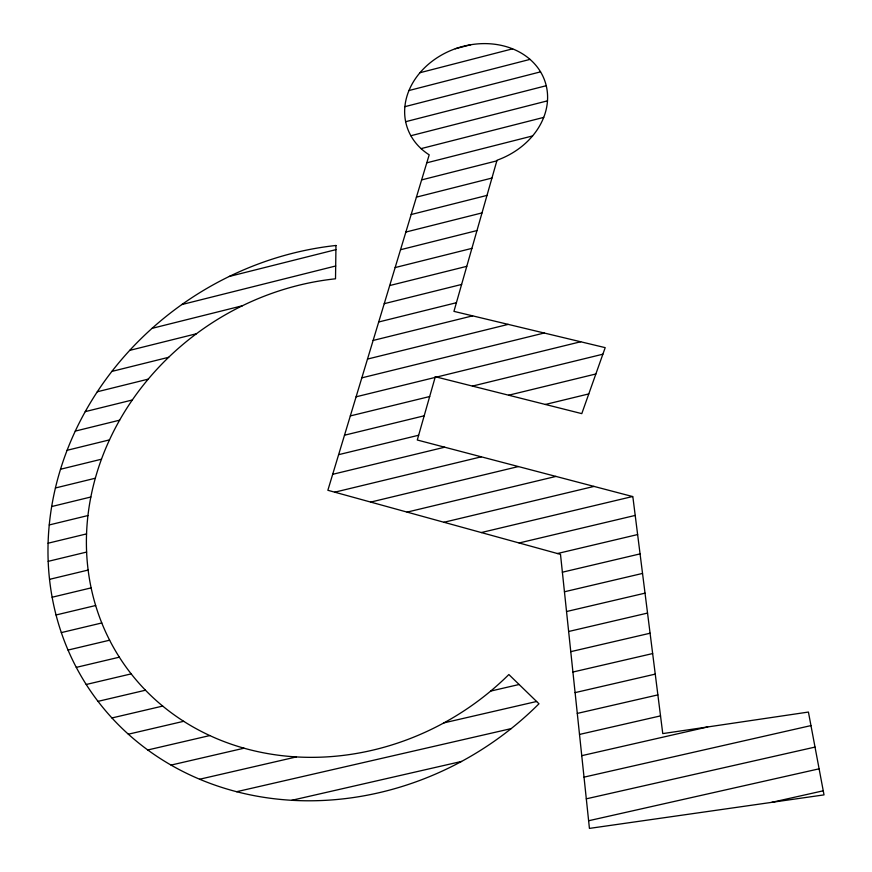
<?xml version="1.0" encoding="UTF-8"?>
<svg xmlns="http://www.w3.org/2000/svg" width="872" height="872" viewBox="0 0 872 872"><rect width="100%" height="100%" fill="white"/><g stroke="black" fill="none" stroke-linecap="round" stroke-linejoin="round"><path stroke-width="1.31" d="M455.304 48.745L470.869 44.712M419.977 72.714L512.605 48.832M408.979 90.525L530.034 59.383M404.891 106.667L540.553 71.853M405.654 121.699L546.232 85.718M410.865 135.727L547.474 100.847M421.089 148.621L543.714 117.393M426.79 162.813L532.563 135.945M421.623 179.905L496.844 160.851M416.413 197.148L491.939 178.052M411.17 214.523L487.001 195.404M229.249 276.457L335.916 249.643M405.872 232.05L482.009 212.91M181.812 304.568L335.687 265.993M400.531 249.73L476.973 230.568M152.055 328.352L242.416 305.756M395.147 267.562L471.905 248.367M129.699 350.381L196.473 333.736M389.708 285.547L466.782 266.331M111.889 371.407L168.678 357.291M384.225 303.685L461.615 284.446M97.304 391.768L148.262 379.135M378.699 321.986L456.416 302.715M85.249 411.628L132.337 399.986M373.129 340.451L472.613 315.849M75.275 431.106L119.649 420.173M367.504 359.068L508.191 324.384M67.1 450.301L109.501 439.88M361.826 377.849L544.215 333.017M60.528 469.245L101.49 459.206M356.103 396.804L435.117 377.434M436.621 377.064L580.687 341.759M55.416 487.982L95.331 478.227M350.326 415.922L429.678 396.531M472.428 386.089L602.868 354.206M51.677 506.545L90.862 496.996M344.495 435.215L424.184 415.802M508.67 395.212L595.859 373.979M49.257 524.944L87.963 515.548M338.619 454.672L418.647 435.237M545.371 404.466L588.785 393.915M48.091 543.212L86.557 533.904M332.69 474.314L444.676 447.205M48.189 561.35L86.622 552.063M334.761 492.179L481.3 456.819M49.53 579.346L88.137 570.059M370.709 502.087L518.393 466.553M52.135 597.233L91.135 587.881M407.104 512.115L555.955 476.417M56.048 614.978L95.658 605.517M443.968 522.274L594.006 486.413M61.323 632.603L101.773 622.968M481.3 532.552L632.538 496.528M68.038 650.065L109.61 640.201M519.123 542.973L635.208 515.417M76.289 667.374L119.333 657.183M557.426 553.535L637.628 534.558M86.219 684.487L131.171 673.882M562.375 572.206L640.07 553.894M98.013 701.361L145.46 690.221M564.446 591.772L642.533 573.427M111.932 717.961L162.683 706.08M566.528 611.534L645.029 593.156M128.347 734.202L183.643 721.308M568.642 631.492L647.536 613.081M147.771 749.975L209.749 735.576M570.768 651.657L650.087 633.225M171.043 765.093L243.986 748.209M490.663 691.082L519.113 684.498M572.915 672.029L652.648 653.564M199.644 779.241L296.295 756.94M443.924 722.877L536.618 701.491M575.095 692.619L655.254 674.121M236.628 791.711L511.156 728.621M577.286 713.416L657.87 694.897M291.804 800.3L461.539 761.441M579.509 734.431L660.518 715.89M581.755 755.675L707.683 726.954M584.022 777.137L810.971 725.591M586.311 798.828L815.026 747.086M588.622 820.748L819.113 768.821M771.785 802.338L823.255 790.795M335.971 245.479L335.513 278.8A258.962 231.287 -33.4 0 0 104.313 629.006A258.962 231.287 -33.4 0 0 508.856 674.536L538.972 703.78A300.371 268.434 -33.5 0 1 69.171 652.67A300.371 268.434 -33.5 0 1 335.971 245.479M435.313 376.737L417.285 440.011L632.832 496.604L662.764 733.603L808.42 712.053L824.018 794.883L589.428 828.4L560.5 554.374L327.861 490.282L429.198 154.835A72.638 59.503 -18.1 0 1 431.814 61.498A72.638 59.503 -18.1 0 1 539.43 70.076A72.638 59.503 -18.1 0 1 497.018 160.241L453.941 311.369L605.201 347.645L581.788 413.633L435.313 376.737"/></g></svg>
